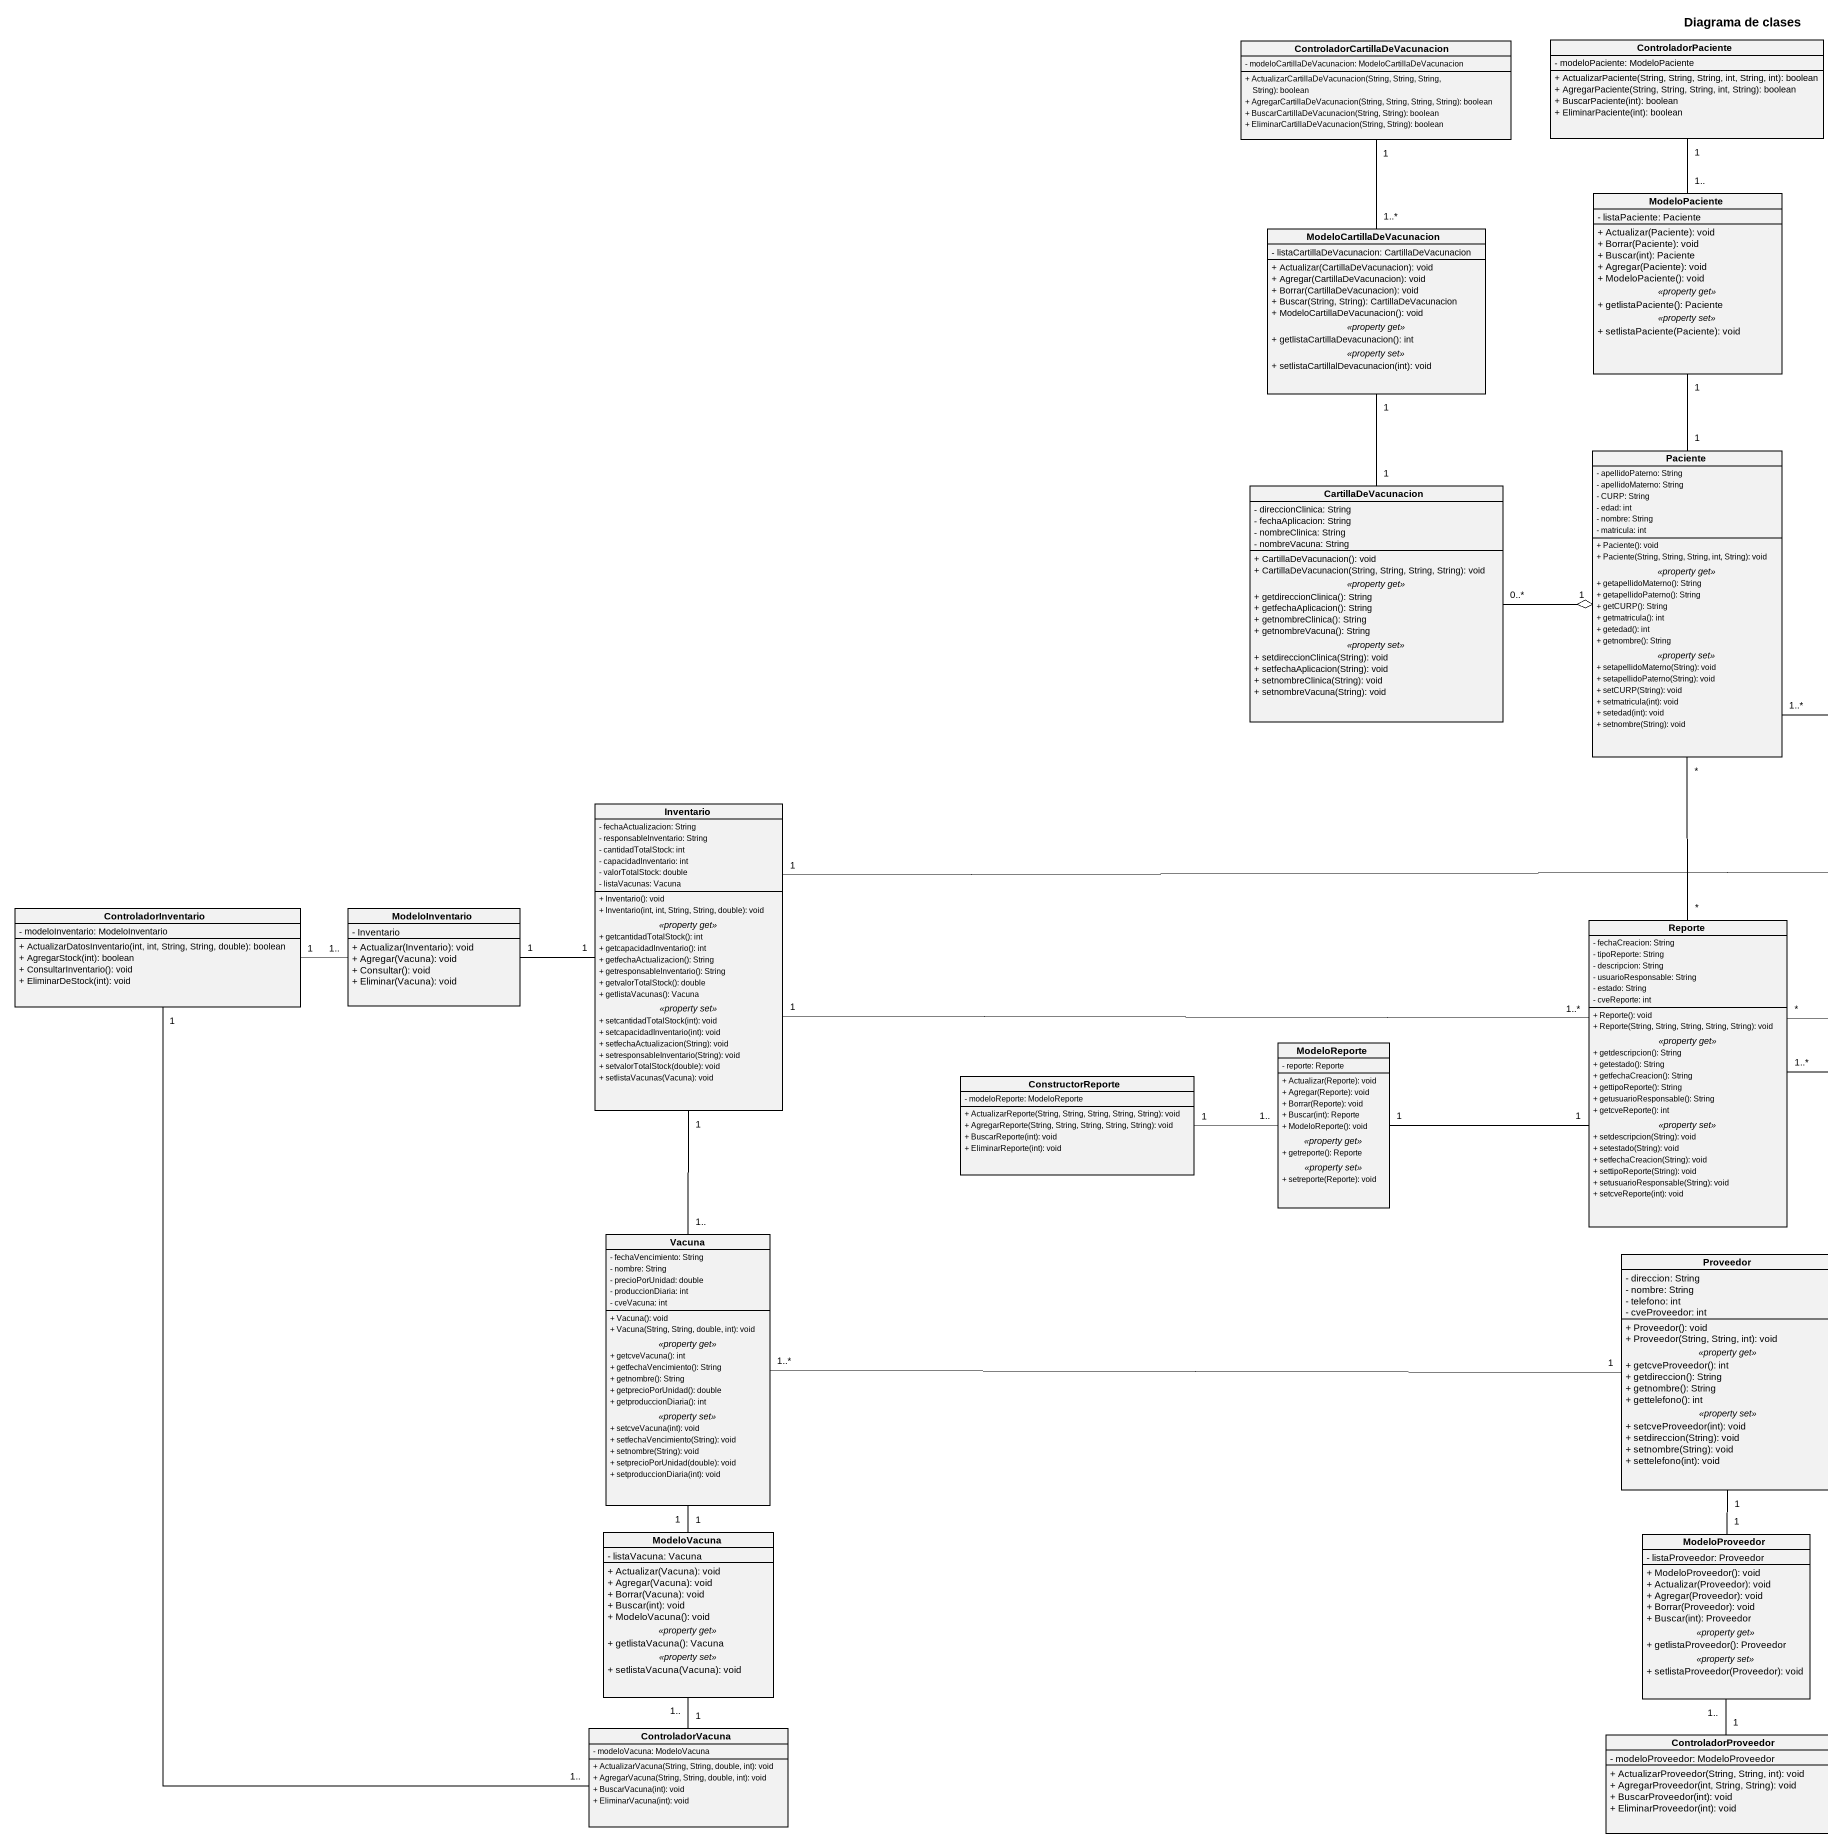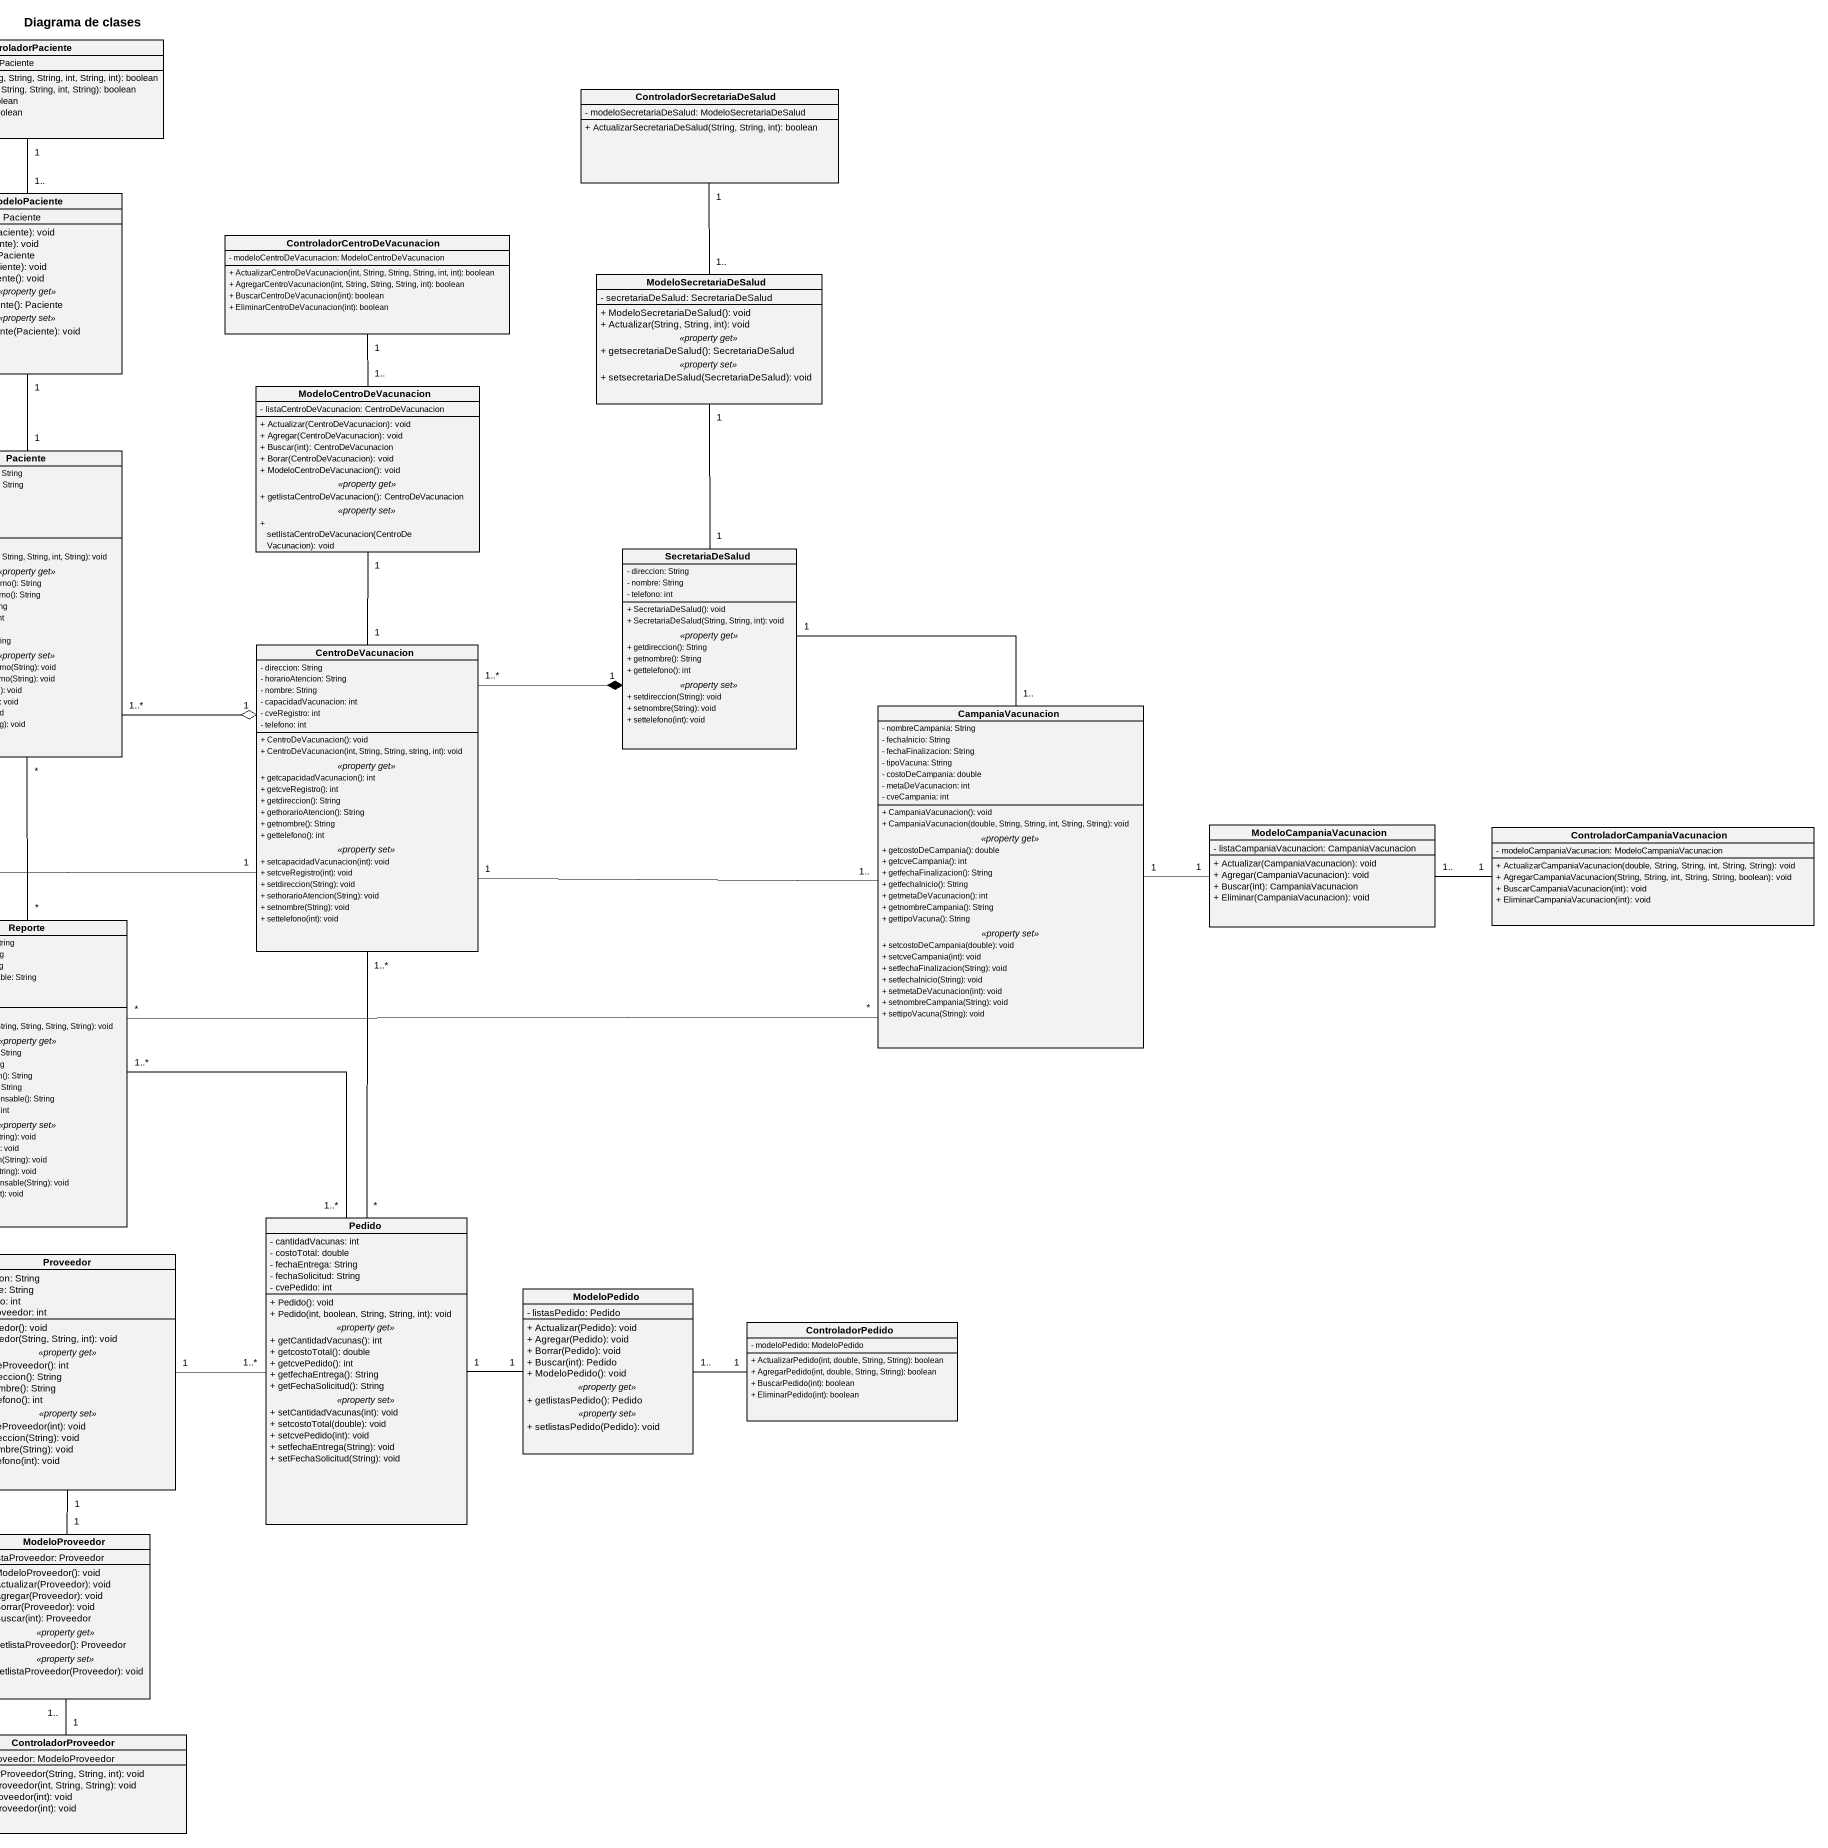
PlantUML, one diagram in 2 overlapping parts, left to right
@startuml
title Diagrama de clases
hide circle
hide empty members
skinparam classAttributeIconSize 0
class "ControladorCartillaDeVacunacion" as ControladorCartillaDeVacunac {
  - modeloCartillaDeVacunacion: ModeloCartillaDeVacunacion
  + ActualizarCartillaDeVacunacion(String, String, String, String): boolean
  + AgregarCartillaDeVacunacion(String, String, String, String): boolean
  + BuscarCartillaDeVacunacion(String, String): boolean
  + EliminarCartillaDeVacunacion(String, String): boolean
}
class ControladorPaciente {
  - modeloPaciente: ModeloPaciente
  + ActualizarPaciente(String, String, String, int, String, int): boolean
  + AgregarPaciente(String, String, String, int, String): boolean
  + BuscarPaciente(int): boolean
  + EliminarPaciente(int): boolean
}
class ControladorSecretariaDeSalud {
  - modeloSecretariaDeSalud: ModeloSecretariaDeSalud
  + ActualizarSecretariaDeSalud(String, String, int): boolean
}
class ModeloPaciente {
  - listaPaciente: Paciente
  --
  + Actualizar(Paciente): void
  + Borrar(Paciente): void
  + Buscar(int): Paciente
  + Agregar(Paciente): void
  + ModeloPaciente(): void
  .. <<property get>> ..
  + getlistaPaciente(): Paciente
  .. <<property set>> ..
  + setlistaPaciente(Paciente): void
}
class ModeloCartillaDeVacunacion {
  - listaCartillaDeVacunacion: CartillaDeVacunacion
  --
  + Actualizar(CartillaDeVacunacion): void
  + Agregar(CartillaDeVacunacion): void
  + Borrar(CartillaDeVacunacion): void
  + Buscar(String, String): CartillaDeVacunacion
  + ModeloCartillaDeVacunacion(): void
  .. <<property get>> ..
  + getlistaCartillaDevacunacion(): int
  .. <<property set>> ..
  + setlistaCartillalDevacunacion(int): void
}
class "ControladorCentroDeVacunacion" as ControladorCentroDeVacunacio {
  - modeloCentroDeVacunacion: ModeloCentroDeVacunacion
  + ActualizarCentroDeVacunacion(int, String, String, String, int, int): boolean
  + AgregarCentroVacunacion(int, String, String, String, int): boolean
  + BuscarCentroDeVacunacion(int): boolean
  + EliminarCentroDeVacunacion(int): boolean
}
class ModeloSecretariaDeSalud {
  - secretariaDeSalud: SecretariaDeSalud
  --
  + ModeloSecretariaDeSalud(): void
  + Actualizar(String, String, int): void
  .. <<property get>> ..
  + getsecretariaDeSalud(): SecretariaDeSalud
  .. <<property set>> ..
  + setsecretariaDeSalud(SecretariaDeSalud): void
}
class ModeloCentroDeVacunacion {
  - listaCentroDeVacunacion: CentroDeVacunacion
  --
  + Actualizar(CentroDeVacunacion): void
  + Agregar(CentroDeVacunacion): void
  + Buscar(int): CentroDeVacunacion
  + Borar(CentroDeVacunacion): void
  + ModeloCentroDeVacunacion(): void
  .. <<property get>> ..
  + getlistaCentroDeVacunacion(): CentroDeVacunacion
  .. <<property set>> ..
  + setlistaCentroDeVacunacion(CentroDeVacunacion): void
}
class Paciente {
  - apellidoPaterno: String
  - apellidoMaterno: String
  - CURP: String
  - edad: int
  - nombre: String
  - matricula: int
  --
  + Paciente(): void
  + Paciente(String, String, String, int, String): void
  .. <<property get>> ..
  + getapellidoMaterno(): String
  + getapellidoPaterno(): String
  + getCURP(): String
  + getmatricula(): int
  + getedad(): int
  + getnombre(): String
  .. <<property set>> ..
  + setapellidoMaterno(String): void
  + setapellidoPaterno(String): void
  + setCURP(String): void
  + setmatricula(int): void
  + setedad(int): void
  + setnombre(String): void
}
class CartillaDeVacunacion {
  - direccionClinica: String
  - fechaAplicacion: String
  - nombreClinica: String
  - nombreVacuna: String
  --
  + CartillaDeVacunacion(): void
  + CartillaDeVacunacion(String, String, String, String): void
  .. <<property get>> ..
  + getdireccionClinica(): String
  + getfechaAplicacion(): String
  + getnombreClinica(): String
  + getnombreVacuna(): String
  .. <<property set>> ..
  + setdireccionClinica(String): void
  + setfechaAplicacion(String): void
  + setnombreClinica(String): void
  + setnombreVacuna(String): void
}
class SecretariaDeSalud {
  - direccion: String
  - nombre: String
  - telefono: int
  --
  + SecretariaDeSalud(): void
  + SecretariaDeSalud(String, String, int): void
  .. <<property get>> ..
  + getdireccion(): String
  + getnombre(): String
  + gettelefono(): int
  .. <<property set>> ..
  + setdireccion(String): void
  + setnombre(String): void
  + settelefono(int): void
}
class CentroDeVacunacion {
  - direccion: String
  - horarioAtencion: String
  - nombre: String
  - capacidadVacunacion: int
  - cveRegistro: int
  - telefono: int
  --
  + CentroDeVacunacion(): void
  + CentroDeVacunacion(int, String, String, string, int): void
  .. <<property get>> ..
  + getcapacidadVacunacion(): int
  + getcveRegistro(): int
  + getdireccion(): String
  + gethorarioAtencion(): String
  + getnombre(): String
  + gettelefono(): int
  .. <<property set>> ..
  + setcapacidadVacunacion(int): void
  + setcveRegistro(int): void
  + setdireccion(String): void
  + sethorarioAtencion(String): void
  + setnombre(String): void
  + settelefono(int): void
}
class CampaniaVacunacion {
  - nombreCampania: String
  - fechaInicio: String
  - fechaFinalizacion: String
  - tipoVacuna: String
  - costoDeCampania: double
  - metaDeVacunacion: int
  - cveCampania: int
  --
  + CampaniaVacunacion(): void
  + CampaniaVacunacion(double, String, String, int, String, String): void
  .. <<property get>> ..
  + getcostoDeCampania(): double
  + getcveCampania(): int
  + getfechaFinalizacion(): String
  + getfechaInicio(): String
  + getmetaDeVacunacion(): int
  + getnombreCampania(): String
  + gettipoVacuna(): String
  .. <<property set>> ..
  + setcostoDeCampania(double): void
  + setcveCampania(int): void
  + setfechaFinalizacion(String): void
  + setfechaInicio(String): void
  + setmetaDeVacunacion(int): void
  + setnombreCampania(String): void
  + settipoVacuna(String): void
}
class Inventario {
  - fechaActualizacion: String
  - responsableInventario: String
  - cantidadTotalStock: int
  - capacidadInventario: int
  - valorTotalStock: double
  - listaVacunas: Vacuna
  --
  + Inventario(): void
  + Inventario(int, int, String, String, double): void
  .. <<property get>> ..
  + getcantidadTotalStock(): int
  + getcapacidadInventario(): int
  + getfechaActualizacion(): String
  + getresponsableInventario(): String
  + getvalorTotalStock(): double
  + getlistaVacunas(): Vacuna
  .. <<property set>> ..
  + setcantidadTotalStock(int): void
  + setcapacidadInventario(int): void
  + setfechaActualizacion(String): void
  + setresponsableInventario(String): void
  + setvalorTotalStock(double): void
  + setlistaVacunas(Vacuna): void
}
class ModeloCampaniaVacunacion {
  - listaCampaniaVacunacion: CampaniaVacunacion
  + Actualizar(CampaniaVacunacion): void
  + Agregar(CampaniaVacunacion): void
  + Buscar(int): CampaniaVacunacion
  + Eliminar(CampaniaVacunacion): void
}
class "ControladorCampaniaVacunacion" as ControladorCampaniaVacunacio {
  - modeloCampaniaVacunacion: ModeloCampaniaVacunacion
  + ActualizarCampaniaVacunacion(double, String, String, int, String, String): void
  + AgregarCampaniaVacunacion(String, String, int, String, String, boolean): void
  + BuscarCampaniaVacunacion(int): void
  + EliminarCampaniaVacunacion(int): void
}
class ControladorInventario {
  - modeloInventario: ModeloInventario
  + ActualizarDatosInventario(int, int, String, String, double): boolean
  + AgregarStock(int): boolean
  + ConsultarInventario(): void
  + EliminarDeStock(int): void
}
class ModeloInventario {
  - Inventario
  + Actualizar(Inventario): void
  + Agregar(Vacuna): void
  + Consultar(): void
  + Eliminar(Vacuna): void
}
class Reporte {
  - fechaCreacion: String
  - tipoReporte: String
  - descripcion: String
  - usuarioResponsable: String
  - estado: String
  - cveReporte: int
  --
  + Reporte(): void
  + Reporte(String, String, String, String, String): void
  .. <<property get>> ..
  + getdescripcion(): String
  + getestado(): String
  + getfechaCreacion(): String
  + gettipoReporte(): String
  + getusuarioResponsable(): String
  + getcveReporte(): int
  .. <<property set>> ..
  + setdescripcion(String): void
  + setestado(String): void
  + setfechaCreacion(String): void
  + settipoReporte(String): void
  + setusuarioResponsable(String): void
  + setcveReporte(int): void
}
class ModeloReporte {
  - reporte: Reporte
  --
  + Actualizar(Reporte): void
  + Agregar(Reporte): void
  + Borrar(Reporte): void
  + Buscar(int): Reporte
  + ModeloReporte(): void
  .. <<property get>> ..
  + getreporte(): Reporte
  .. <<property set>> ..
  + setreporte(Reporte): void
}
class ConstructorReporte {
  - modeloReporte: ModeloReporte
  + ActualizarReporte(String, String, String, String, String): void
  + AgregarReporte(String, String, String, String, String): void
  + BuscarReporte(int): void
  + EliminarReporte(int): void
}
class Pedido {
  - cantidadVacunas: int
  - costoTotal: double
  - fechaEntrega: String
  - fechaSolicitud: String
  - cvePedido: int
  --
  + Pedido(): void
  + Pedido(int, boolean, String, String, int): void
  .. <<property get>> ..
  + getCantidadVacunas(): int
  + getcostoTotal(): double
  + getcvePedido(): int
  + getfechaEntrega(): String
  + getFechaSolicitud(): String
  .. <<property set>> ..
  + setCantidadVacunas(int): void
  + setcostoTotal(double): void
  + setcvePedido(int): void
  + setfechaEntrega(String): void
  + setFechaSolicitud(String): void
}
class Vacuna {
  - fechaVencimiento: String
  - nombre: String
  - precioPorUnidad: double
  - produccionDiaria: int
  - cveVacuna: int
  --
  + Vacuna(): void
  + Vacuna(String, String, double, int): void
  .. <<property get>> ..
  + getcveVacuna(): int
  + getfechaVencimiento(): String
  + getnombre(): String
  + getprecioPorUnidad(): double
  + getproduccionDiaria(): int
  .. <<property set>> ..
  + setcveVacuna(int): void
  + setfechaVencimiento(String): void
  + setnombre(String): void
  + setprecioPorUnidad(double): void
  + setproduccionDiaria(int): void
}
class Proveedor {
  - direccion: String
  - nombre: String
  - telefono: int
  - cveProveedor: int
  --
  + Proveedor(): void
  + Proveedor(String, String, int): void
  .. <<property get>> ..
  + getcveProveedor(): int
  + getdireccion(): String
  + getnombre(): String
  + gettelefono(): int
  .. <<property set>> ..
  + setcveProveedor(int): void
  + setdireccion(String): void
  + setnombre(String): void
  + settelefono(int): void
}
class ModeloPedido {
  - listasPedido: Pedido
  --
  + Actualizar(Pedido): void
  + Agregar(Pedido): void
  + Borrar(Pedido): void
  + Buscar(int): Pedido
  + ModeloPedido(): void
  .. <<property get>> ..
  + getlistasPedido(): Pedido
  .. <<property set>> ..
  + setlistasPedido(Pedido): void
}
class ControladorPedido {
  - modeloPedido: ModeloPedido
  + ActualizarPedido(int, double, String, String): boolean
  + AgregarPedido(int, double, String, String): boolean
  + BuscarPedido(int): boolean
  + EliminarPedido(int): boolean
}
class ModeloVacuna {
  - listaVacuna: Vacuna
  --
  + Actualizar(Vacuna): void
  + Agregar(Vacuna): void
  + Borrar(Vacuna): void
  + Buscar(int): void
  + ModeloVacuna(): void
  .. <<property get>> ..
  + getlistaVacuna(): Vacuna
  .. <<property set>> ..
  + setlistaVacuna(Vacuna): void
}
class ModeloProveedor {
  - listaProveedor: Proveedor
  --
  + ModeloProveedor(): void
  + Actualizar(Proveedor): void
  + Agregar(Proveedor): void
  + Borrar(Proveedor): void
  + Buscar(int): Proveedor
  .. <<property get>> ..
  + getlistaProveedor(): Proveedor
  .. <<property set>> ..
  + setlistaProveedor(Proveedor): void
}
class ControladorVacuna {
  - modeloVacuna: ModeloVacuna
  + ActualizarVacuna(String, String, double, int): void
  + AgregarVacuna(String, String, double, int): void
  + BuscarVacuna(int): void
  + EliminarVacuna(int): void
}
class ControladorProveedor {
  - modeloProveedor: ModeloProveedor
  + ActualizarProveedor(String, String, int): void
  + AgregarProveedor(int, String, String): void
  + BuscarProveedor(int): void
  + EliminarProveedor(int): void
}
ControladorCartillaDeVacunac "1" -- "1..*" ModeloCartillaDeVacunacion
ControladorPaciente "1" -- "1.." ModeloPaciente
ControladorSecretariaDeSalud "1" -- "1.." ModeloSecretariaDeSalud
ModeloPaciente "1" -- "1" Paciente
ModeloCartillaDeVacunacion "1" -- "1" CartillaDeVacunacion
ControladorCentroDeVacunacio "1" -- "1.." ModeloCentroDeVacunacion
ModeloSecretariaDeSalud "1" -- "1" SecretariaDeSalud
ModeloCentroDeVacunacion "1" -- "1" CentroDeVacunacion
Paciente "1..*" -right-o "1" CentroDeVacunacion
CartillaDeVacunacion "0..*" -right-o "1" Paciente
SecretariaDeSalud "1" -- "1.." CampaniaVacunacion
CentroDeVacunacion "1..*" -right-* "1" SecretariaDeSalud
CentroDeVacunacion "1" -right- "1.." CampaniaVacunacion
CentroDeVacunacion "1..*" -- "*" Pedido
CampaniaVacunacion "1" -right- "1" ModeloCampaniaVacunacion
Inventario "1" -right- "1" CentroDeVacunacion
ModeloCampaniaVacunacion "1.." -right- "1" ControladorCampaniaVacunacio
ControladorInventario "1" -right- "1.." ModeloInventario
ControladorInventario "1" -- "1.." ControladorVacuna
ModeloInventario "1" -right- "1" Inventario
Reporte "*" -up- "*" Paciente
Reporte "*" -right- "*" CampaniaVacunacion
Reporte "1..*" -left- "1" Inventario
Reporte "1..*" -- "1..*" Pedido
ModeloReporte "1" -right- "1" Reporte
ConstructorReporte "1" -right- "1.." ModeloReporte
Pedido "1" -right- "1" ModeloPedido
Vacuna "1.." -up- "1" Inventario
Vacuna "1..*" -right- "1" Proveedor
Proveedor "1" -right- "1..*" Pedido
Proveedor "1" -- "1" ModeloProveedor
ModeloPedido "1.." -right- "1" ControladorPedido
ModeloVacuna "1" -up- "1" Vacuna
ControladorVacuna "1" -up- "1.." ModeloVacuna
ControladorProveedor "1" -up- "1.." ModeloProveedor
@enduml
